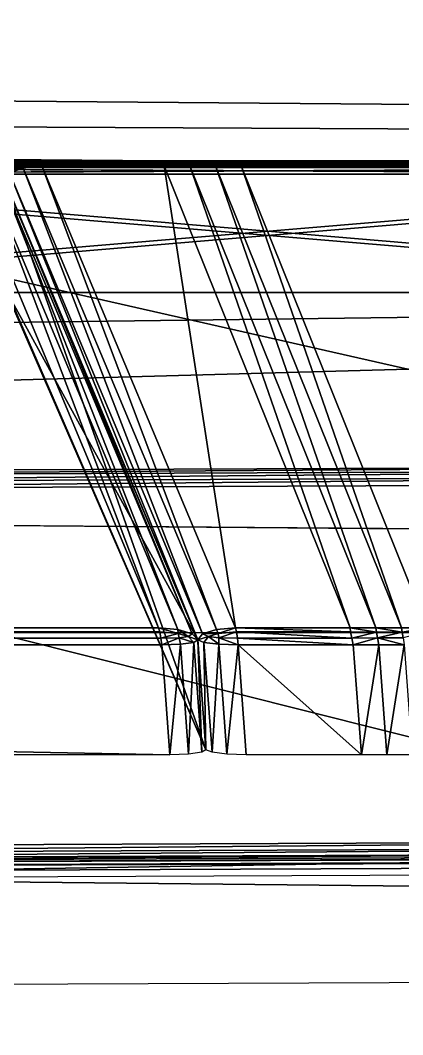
# Model space of a CAD drawing. Extents: x -683 to 86, y -225 to -3.
# Drawn here: x -175.31 to -169.43, y -26.18 to -10.56 of the extents above; entities that cross this region are included whole.
import ezdxf

# ---------------------------------------------------------------- set-up
doc = ezdxf.new("R2010")
doc.units = 0
doc.header["$MEASUREMENT"] = 0
doc.layers.get('0').update_dxf_attribs({"linetype": 'CONTINUOUS'})

msp = doc.modelspace()

# ---------------------------------------------------------------- linework, layer by layer
at = {"color": 253, "true_color": 0x8f95b4}
for points in [[(-55.388, -12.787, 1.296), (-316.626, -19.987, 6.479), (-327.253, -10.555, 6.693)], [(-55.388, -12.787, 1.296), (-327.253, -10.555, 6.693), (-326.92, -11.459, 4.474)], [(-55.388, -12.787, 1.296), (-326.92, -11.459, 4.474), (-55.58, -13.686, -0.913)], [(-55.58, -13.686, -0.913), (-326.92, -11.459, 4.474), (-325.08, -17.108, -7.264)], [(-55.388, -12.787, 1.296), (-65.294, -19.987, 1.412), (-316.626, -19.987, 6.479)], [(-174.981, -12.796, 20.242), (-172.006, -19.911, 3.74), (-172.299, -19.936, 3.755)], [(-55.58, -13.686, -0.913), (-325.08, -17.108, -7.264), (-56.735, -19.311, -12.591)]]:
    msp.add_3dface(points, dxfattribs=at)
at = {"color": 252}
for points in [[(-259.52, -19.911, 5.504), (-176.163, -12.796, 20.266), (-173.188, -19.911, 3.764)], [(-175.047, -12.72, 20.611), (-185.205, -12.72, 76.965), (-183.043, -12.72, 76.873)], [(-162.751, -17.425, 95.444), (-183.175, -12.79, 84.403), (-184.434, -17.515, 96.656)], [(-162.751, -17.425, 95.444), (-161.381, -12.79, 83.418), (-183.175, -12.79, 84.403)], [(-182.776, -12.72, 82.074), (-183.119, -12.72, 84.027), (-161.335, -12.72, 83.043)], [(-175.047, -12.72, 20.611), (-183.043, -12.72, 76.873), (-173.166, -12.72, 20.573)], [(-182.647, -12.72, 76.856), (-173.166, -12.72, 20.573), (-183.043, -12.72, 76.873)], [(-182.776, -12.72, 82.074), (-161.335, -12.72, 83.043), (-161.06, -12.72, 81.11)], [(-171.983, -12.72, 20.549), (-181.855, -12.72, 76.823), (-160.319, -12.72, 75.905)], [(-172.006, -19.911, 3.74), (-174.981, -12.796, 20.242), (-173.101, -12.796, 20.204)], [(-172.006, -19.911, 3.74), (-173.101, -12.796, 20.204), (-170.241, -19.911, 3.704)], [(-171.983, -12.72, 20.549), (-160.319, -12.72, 75.905), (-152.381, -12.72, 20.154)], [(-169.059, -19.911, 3.68), (-171.919, -12.796, 20.181), (-152.331, -12.796, 19.786)], [(-184.467, -17.786, 96.868), (-184.56, -23.288, 97.656), (-162.949, -23.198, 96.447)], [(-184.467, -17.786, 96.868), (-162.949, -23.198, 96.447), (-162.768, -17.696, 95.655)]]:
    msp.add_3dface(points, dxfattribs=at)
for points in [[(-185.205, -12.72, 76.965), (-175.047, -12.72, 20.611), (-175.337, -12.75, 20.625)], [(-183.175, -12.79, 84.403), (-161.381, -12.79, 83.418), (-161.365, -12.755, 83.302)], [(-183.175, -12.79, 84.403), (-161.365, -12.755, 83.302), (-183.157, -12.756, 84.285)], [(-183.157, -12.756, 84.285), (-161.349, -12.73, 83.164), (-183.136, -12.729, 84.147)], [(-183.157, -12.756, 84.285), (-161.365, -12.755, 83.302), (-161.349, -12.73, 83.164)], [(-183.136, -12.729, 84.147), (-161.349, -12.73, 83.164), (-161.335, -12.72, 83.043)], [(-183.136, -12.729, 84.147), (-161.335, -12.72, 83.043), (-183.119, -12.72, 84.027)], [(-182.776, -12.72, 82.074), (-161.062, -12.75, 81.016), (-182.783, -12.75, 81.98)], [(-182.783, -12.75, 81.98), (-161.062, -12.75, 81.016), (-161.048, -12.823, 80.946)], [(-182.783, -12.75, 81.98), (-161.048, -12.823, 80.946), (-182.774, -12.823, 81.91)], [(-182.776, -12.72, 82.074), (-161.06, -12.72, 81.11), (-161.062, -12.75, 81.016)], [(-182.745, -12.822, 81.854), (-161.022, -12.822, 80.89), (-161.016, -12.747, 80.819)], [(-182.745, -12.822, 81.854), (-161.016, -12.747, 80.819), (-182.729, -12.747, 81.782)], [(-182.729, -12.747, 81.782), (-161.016, -12.747, 80.819), (-161.005, -12.72, 80.723)], [(-182.729, -12.747, 81.782), (-161.005, -12.72, 80.723), (-182.708, -12.72, 81.686)], [(-182.251, -12.72, 76.839), (-172.771, -12.72, 20.565), (-182.647, -12.72, 76.856)], [(-182.647, -12.72, 76.856), (-172.771, -12.72, 20.565), (-173.166, -12.72, 20.573)], [(-181.855, -12.72, 76.823), (-172.377, -12.72, 20.557), (-182.251, -12.72, 76.839)], [(-182.251, -12.72, 76.839), (-172.377, -12.72, 20.557), (-172.771, -12.72, 20.565)], [(-181.923, -12.72, 77.21), (-160.374, -12.72, 76.292), (-160.357, -12.747, 76.196)], [(-181.923, -12.72, 77.21), (-160.357, -12.747, 76.196), (-181.909, -12.747, 77.114)], [(-181.909, -12.747, 77.114), (-160.357, -12.747, 76.196), (-160.344, -12.822, 76.124)], [(-181.909, -12.747, 77.114), (-160.344, -12.822, 76.124), (-181.901, -12.822, 77.043)], [(-181.872, -12.823, 76.987), (-160.318, -12.823, 76.069), (-160.312, -12.75, 75.999)], [(-181.872, -12.823, 76.987), (-160.312, -12.75, 75.999), (-181.856, -12.75, 76.917)], [(-181.856, -12.75, 76.917), (-160.312, -12.75, 75.999), (-160.319, -12.72, 75.905)], [(-181.856, -12.75, 76.917), (-160.319, -12.72, 75.905), (-181.855, -12.72, 76.823)], [(-181.855, -12.72, 76.823), (-171.983, -12.72, 20.549), (-172.377, -12.72, 20.557)], [(-175.871, -12.827, 20.264), (-173.188, -19.911, 3.764), (-176.163, -12.796, 20.266)], [(-175.325, -12.764, 20.499), (-175.302, -12.791, 20.37), (-175.497, -12.859, 20.385)], [(-175.268, -12.831, 20.243), (-175.497, -12.859, 20.385), (-175.302, -12.791, 20.37)], [(-175.047, -12.72, 20.611), (-175.325, -12.764, 20.499), (-175.337, -12.75, 20.625)], [(-175.047, -12.72, 20.611), (-175.026, -12.731, 20.492), (-175.325, -12.764, 20.499)], [(-175.026, -12.731, 20.492), (-175.302, -12.791, 20.37), (-175.325, -12.764, 20.499)], [(-175.026, -12.731, 20.492), (-175.002, -12.759, 20.357), (-175.302, -12.791, 20.37)], [(-174.981, -12.796, 20.242), (-175.302, -12.791, 20.37), (-175.002, -12.759, 20.357)], [(-174.981, -12.796, 20.242), (-175.268, -12.831, 20.243), (-175.302, -12.791, 20.37)], [(-174.981, -12.796, 20.242), (-172.299, -19.936, 3.755), (-175.268, -12.831, 20.243)], [(-173.145, -12.73, 20.455), (-175.026, -12.731, 20.492), (-175.047, -12.72, 20.611)], [(-173.145, -12.73, 20.455), (-175.047, -12.72, 20.611), (-173.166, -12.72, 20.573)], [(-173.122, -12.759, 20.319), (-175.026, -12.731, 20.492), (-173.145, -12.73, 20.455)], [(-173.122, -12.759, 20.319), (-175.002, -12.759, 20.357), (-175.026, -12.731, 20.492)], [(-173.101, -12.796, 20.204), (-174.981, -12.796, 20.242), (-175.002, -12.759, 20.357)], [(-173.101, -12.796, 20.204), (-175.002, -12.759, 20.357), (-173.122, -12.759, 20.319)], [(-173.166, -12.72, 20.573), (-172.771, -12.72, 20.565), (-172.75, -12.731, 20.442)], [(-173.166, -12.72, 20.573), (-172.75, -12.731, 20.442), (-173.145, -12.73, 20.455)], [(-173.122, -12.759, 20.319), (-173.145, -12.73, 20.455), (-172.75, -12.731, 20.442)], [(-173.122, -12.759, 20.319), (-172.75, -12.731, 20.442), (-172.728, -12.757, 20.315)], [(-173.101, -12.796, 20.204), (-173.122, -12.759, 20.319), (-172.728, -12.757, 20.315)], [(-173.101, -12.796, 20.204), (-172.728, -12.757, 20.315), (-172.707, -12.796, 20.196)], [(-172.707, -12.796, 20.196), (-170.241, -19.911, 3.704), (-173.101, -12.796, 20.204)], [(-172.771, -12.72, 20.565), (-172.377, -12.72, 20.557), (-172.356, -12.731, 20.434)], [(-172.771, -12.72, 20.565), (-172.356, -12.731, 20.434), (-172.75, -12.731, 20.442)], [(-172.728, -12.757, 20.315), (-172.75, -12.731, 20.442), (-172.356, -12.731, 20.434)], [(-172.728, -12.757, 20.315), (-172.356, -12.731, 20.434), (-172.334, -12.757, 20.307)], [(-172.313, -12.796, 20.188), (-172.707, -12.796, 20.196), (-172.728, -12.757, 20.315)], [(-172.313, -12.796, 20.188), (-172.728, -12.757, 20.315), (-172.334, -12.757, 20.307)], [(-172.313, -12.796, 20.188), (-169.847, -19.911, 3.696), (-172.707, -12.796, 20.196)], [(-172.707, -12.796, 20.196), (-169.847, -19.911, 3.696), (-170.241, -19.911, 3.704)], [(-171.983, -12.72, 20.549), (-172.356, -12.731, 20.434), (-172.377, -12.72, 20.557)], [(-171.983, -12.72, 20.549), (-171.963, -12.731, 20.43), (-172.356, -12.731, 20.434)], [(-171.963, -12.731, 20.43), (-172.334, -12.757, 20.307), (-172.356, -12.731, 20.434)], [(-171.963, -12.731, 20.43), (-171.94, -12.758, 20.294), (-172.334, -12.757, 20.307)], [(-171.919, -12.796, 20.181), (-172.313, -12.796, 20.188), (-172.334, -12.757, 20.307)], [(-171.919, -12.796, 20.181), (-172.334, -12.757, 20.307), (-171.94, -12.758, 20.294)], [(-171.919, -12.796, 20.181), (-169.453, -19.911, 3.688), (-172.313, -12.796, 20.188)], [(-172.313, -12.796, 20.188), (-169.453, -19.911, 3.688), (-169.847, -19.911, 3.696)], [(-152.365, -12.73, 20.036), (-171.963, -12.731, 20.43), (-171.983, -12.72, 20.549)], [(-152.365, -12.73, 20.036), (-171.983, -12.72, 20.549), (-152.381, -12.72, 20.154)], [(-152.347, -12.759, 19.9), (-171.963, -12.731, 20.43), (-152.365, -12.73, 20.036)], [(-152.347, -12.759, 19.9), (-171.94, -12.758, 20.294), (-171.963, -12.731, 20.43)], [(-152.331, -12.796, 19.786), (-171.919, -12.796, 20.181), (-171.94, -12.758, 20.294)], [(-152.331, -12.796, 19.786), (-171.94, -12.758, 20.294), (-152.347, -12.759, 19.9)], [(-171.919, -12.796, 20.181), (-169.059, -19.911, 3.68), (-169.453, -19.911, 3.688)], [(-182.774, -12.823, 81.91), (-161.048, -12.823, 80.946), (-161.023, -12.923, 80.916)], [(-182.774, -12.823, 81.91), (-161.023, -12.923, 80.916), (-182.753, -12.923, 81.88)], [(-182.753, -12.923, 81.88), (-161.023, -12.923, 80.916), (-161.022, -12.822, 80.89)], [(-182.753, -12.923, 81.88), (-161.022, -12.822, 80.89), (-182.745, -12.822, 81.854)], [(-182.753, -12.923, 81.88), (-161.023, -12.923, 80.916), (-161.023, -14.749, 80.916)], [(-182.753, -12.923, 81.88), (-161.023, -14.749, 80.916), (-182.753, -14.749, 81.88)], [(-161.023, -12.923, 80.916), (-182.753, -12.923, 81.88), (-182.753, -14.749, 81.88)], [(-161.023, -12.923, 80.916), (-182.753, -14.749, 81.88), (-161.023, -14.749, 80.916)], [(-181.901, -12.822, 77.043), (-160.344, -12.822, 76.124), (-160.337, -12.923, 76.098)], [(-181.901, -12.822, 77.043), (-160.337, -12.923, 76.098), (-181.899, -12.923, 77.017)], [(-181.899, -12.923, 77.017), (-160.337, -12.923, 76.098), (-160.318, -12.823, 76.069)], [(-181.899, -12.923, 77.017), (-160.318, -12.823, 76.069), (-181.872, -12.823, 76.987)], [(-160.337, -12.923, 76.098), (-181.899, -12.923, 77.017), (-181.899, -14.749, 77.017)], [(-160.337, -12.923, 76.098), (-181.899, -14.749, 77.017), (-160.337, -14.749, 76.098)], [(-181.899, -12.923, 77.017), (-160.337, -12.923, 76.098), (-160.337, -14.749, 76.098)], [(-181.899, -12.923, 77.017), (-160.337, -14.749, 76.098), (-181.899, -14.749, 77.017)], [(-175.655, -12.901, 20.273), (-172.892, -19.936, 3.767), (-175.871, -12.827, 20.264)], [(-175.871, -12.827, 20.264), (-172.892, -19.936, 3.767), (-173.188, -19.911, 3.764)], [(-175.564, -12.999, 20.292), (-172.67, -20.005, 3.788), (-175.655, -12.901, 20.273)], [(-175.655, -12.901, 20.273), (-172.67, -20.005, 3.788), (-172.892, -19.936, 3.767)], [(-175.479, -12.905, 20.258), (-172.583, -20.099, 3.822), (-175.565, -13.002, 20.286)], [(-175.268, -12.831, 20.243), (-175.479, -12.905, 20.258), (-175.497, -12.859, 20.385)], [(-175.268, -12.831, 20.243), (-172.511, -20.005, 3.785), (-175.479, -12.905, 20.258)], [(-175.479, -12.905, 20.258), (-172.511, -20.005, 3.785), (-172.583, -20.099, 3.822)], [(-175.268, -12.831, 20.243), (-172.299, -19.936, 3.755), (-172.511, -20.005, 3.785)], [(-175.565, -13.002, 20.286), (-172.583, -20.099, 3.822), (-172.461, -21.79, 4.467)], [(-175.565, -13.002, 20.286), (-172.461, -21.79, 4.467), (-175.505, -14.795, 20.59)], [(-172.583, -20.099, 3.822), (-175.564, -12.999, 20.292), (-175.495, -14.783, 20.645)], [(-175.564, -12.999, 20.292), (-172.583, -20.099, 3.822), (-172.67, -20.005, 3.788)], [(-172.583, -20.099, 3.822), (-175.495, -14.783, 20.645), (-172.461, -21.79, 4.467)], [(-56.735, -19.311, -12.591), (-325.08, -17.108, -7.264), (-325.08, -211.232, -7.264)], [(-162.744, -17.489, 95.536), (-184.431, -17.577, 96.75), (-184.444, -17.678, 96.826)], [(-162.744, -17.489, 95.536), (-184.444, -17.678, 96.826), (-162.748, -17.587, 95.615)], [(-162.751, -17.425, 95.444), (-184.434, -17.515, 96.656), (-184.431, -17.577, 96.75)], [(-162.751, -17.425, 95.444), (-184.431, -17.577, 96.75), (-162.744, -17.489, 95.536)], [(-162.748, -17.587, 95.615), (-184.444, -17.678, 96.826), (-184.467, -17.786, 96.868)], [(-162.748, -17.587, 95.615), (-184.467, -17.786, 96.868), (-162.768, -17.696, 95.655)], [(-56.735, -19.311, -12.591), (-325.08, -211.232, -7.264), (-56.735, -209.029, -12.591)], [(-173.169, -19.974, 3.685), (-259.514, -19.976, 5.428), (-259.52, -19.911, 5.504)], [(-173.169, -19.974, 3.685), (-259.52, -19.911, 5.504), (-173.188, -19.911, 3.764)], [(-173.151, -20.071, 3.646), (-259.514, -19.976, 5.428), (-173.169, -19.974, 3.685)], [(-173.151, -20.071, 3.646), (-259.498, -20.071, 5.387), (-259.514, -19.976, 5.428)], [(-173.188, -19.911, 3.764), (-172.892, -19.936, 3.767), (-172.886, -19.997, 3.692)], [(-173.188, -19.911, 3.764), (-172.886, -19.997, 3.692), (-173.169, -19.974, 3.685)], [(-173.151, -20.071, 3.646), (-173.169, -19.974, 3.685), (-172.886, -19.997, 3.692)], [(-173.151, -20.071, 3.646), (-172.886, -19.997, 3.692), (-172.873, -20.065, 3.664)], [(-172.892, -19.936, 3.767), (-172.67, -20.005, 3.788), (-172.73, -20.046, 3.707)], [(-172.892, -19.936, 3.767), (-172.73, -20.046, 3.707), (-172.886, -19.997, 3.692)], [(-172.73, -20.046, 3.707), (-172.873, -20.065, 3.664), (-172.886, -19.997, 3.692)], [(-172.511, -20.005, 3.785), (-172.299, -19.936, 3.755), (-172.27, -19.997, 3.679)], [(-172.511, -20.005, 3.785), (-172.27, -19.997, 3.679), (-172.42, -20.046, 3.701)], [(-172.26, -20.065, 3.652), (-172.42, -20.046, 3.701), (-172.27, -19.997, 3.679)], [(-172.006, -19.911, 3.74), (-172.27, -19.997, 3.679), (-172.299, -19.936, 3.755)], [(-172.006, -19.911, 3.74), (-171.99, -19.974, 3.661), (-172.27, -19.997, 3.679)], [(-171.99, -19.974, 3.661), (-172.26, -20.065, 3.652), (-172.27, -19.997, 3.679)], [(-171.99, -19.974, 3.661), (-171.974, -20.071, 3.622), (-172.26, -20.065, 3.652)], [(-170.235, -19.974, 3.625), (-171.99, -19.974, 3.661), (-172.006, -19.911, 3.74)], [(-170.235, -19.974, 3.625), (-172.006, -19.911, 3.74), (-170.241, -19.911, 3.704)], [(-170.217, -20.072, 3.59), (-171.974, -20.071, 3.622), (-171.99, -19.974, 3.661)], [(-170.217, -20.072, 3.59), (-171.99, -19.974, 3.661), (-170.235, -19.974, 3.625)], [(-170.241, -19.911, 3.704), (-169.847, -19.911, 3.696), (-169.834, -19.977, 3.615)], [(-170.241, -19.911, 3.704), (-169.834, -19.977, 3.615), (-170.235, -19.974, 3.625)], [(-170.217, -20.072, 3.59), (-170.235, -19.974, 3.625), (-169.834, -19.977, 3.615)], [(-170.217, -20.072, 3.59), (-169.834, -19.977, 3.615), (-169.819, -20.067, 3.579)], [(-169.847, -19.911, 3.696), (-169.453, -19.911, 3.688), (-169.441, -19.977, 3.607)], [(-169.847, -19.911, 3.696), (-169.441, -19.977, 3.607), (-169.834, -19.977, 3.615)], [(-169.819, -20.067, 3.579), (-169.834, -19.977, 3.615), (-169.441, -19.977, 3.607)], [(-169.819, -20.067, 3.579), (-169.441, -19.977, 3.607), (-169.426, -20.067, 3.571)], [(-169.059, -19.911, 3.68), (-169.441, -19.977, 3.607), (-169.453, -19.911, 3.688)], [(-169.059, -19.911, 3.68), (-169.055, -19.976, 3.604), (-169.441, -19.977, 3.607)], [(-169.055, -19.976, 3.604), (-169.426, -20.067, 3.571), (-169.441, -19.977, 3.607)], [(-173.139, -20.175, 3.658), (-259.475, -20.175, 5.398), (-259.498, -20.071, 5.387)], [(-173.139, -20.175, 3.658), (-259.498, -20.071, 5.387), (-173.151, -20.071, 3.646)], [(-173.139, -20.175, 3.658), (-173.151, -20.071, 3.646), (-172.873, -20.065, 3.664)], [(-173.139, -20.175, 3.658), (-172.873, -20.065, 3.664), (-172.849, -20.165, 3.675)], [(-172.645, -20.137, 3.736), (-172.873, -20.065, 3.664), (-172.73, -20.046, 3.707)], [(-172.645, -20.137, 3.736), (-172.849, -20.165, 3.675), (-172.873, -20.065, 3.664)], [(-172.645, -20.137, 3.736), (-172.726, -21.856, 4.321), (-172.849, -20.165, 3.675)], [(-172.583, -20.099, 3.822), (-172.73, -20.046, 3.707), (-172.67, -20.005, 3.788)], [(-172.583, -20.099, 3.822), (-172.645, -20.137, 3.736), (-172.73, -20.046, 3.707)], [(-172.645, -20.137, 3.736), (-172.523, -21.828, 4.381), (-172.726, -21.856, 4.321)], [(-172.583, -20.099, 3.822), (-172.523, -21.828, 4.381), (-172.645, -20.137, 3.736)], [(-172.583, -20.099, 3.822), (-172.511, -20.005, 3.785), (-172.42, -20.046, 3.701)], [(-172.583, -20.099, 3.822), (-172.42, -20.046, 3.701), (-172.49, -20.137, 3.732)], [(-172.49, -20.137, 3.732), (-172.461, -21.79, 4.467), (-172.583, -20.099, 3.822)], [(-172.583, -20.099, 3.822), (-172.461, -21.79, 4.467), (-172.523, -21.828, 4.381)], [(-172.262, -20.165, 3.663), (-172.49, -20.137, 3.732), (-172.42, -20.046, 3.701)], [(-172.262, -20.165, 3.663), (-172.365, -21.828, 4.378), (-172.49, -20.137, 3.732)], [(-172.49, -20.137, 3.732), (-172.365, -21.828, 4.378), (-172.461, -21.79, 4.467)], [(-172.262, -20.165, 3.663), (-172.42, -20.046, 3.701), (-172.26, -20.065, 3.652)], [(-171.964, -20.175, 3.634), (-172.262, -20.165, 3.663), (-172.26, -20.065, 3.652)], [(-171.964, -20.175, 3.634), (-172.26, -20.065, 3.652), (-171.974, -20.071, 3.622)], [(-170.193, -20.175, 3.598), (-171.964, -20.175, 3.634), (-171.974, -20.071, 3.622)], [(-170.193, -20.175, 3.598), (-171.974, -20.071, 3.622), (-170.217, -20.072, 3.59)], [(-170.193, -20.175, 3.598), (-170.217, -20.072, 3.59), (-169.819, -20.067, 3.579)], [(-170.193, -20.175, 3.598), (-169.819, -20.067, 3.579), (-169.802, -20.175, 3.591)], [(-169.41, -20.175, 3.583), (-169.802, -20.175, 3.591), (-169.819, -20.067, 3.579)], [(-169.41, -20.175, 3.583), (-169.819, -20.067, 3.579), (-169.426, -20.067, 3.571)], [(-259.475, -20.175, 5.398), (-173.139, -20.175, 3.658), (-173.015, -21.866, 4.303)], [(-259.475, -20.175, 5.398), (-173.015, -21.866, 4.303), (-259.351, -21.866, 6.043)], [(-172.849, -20.165, 3.675), (-173.015, -21.866, 4.303), (-173.139, -20.175, 3.658)], [(-172.849, -20.165, 3.675), (-172.726, -21.856, 4.321), (-173.015, -21.866, 4.303)], [(-172.262, -20.165, 3.663), (-172.138, -21.856, 4.309), (-172.365, -21.828, 4.378)], [(-171.964, -20.175, 3.634), (-172.138, -21.856, 4.309), (-172.262, -20.165, 3.663)], [(-171.964, -20.175, 3.634), (-171.84, -21.866, 4.279), (-172.138, -21.856, 4.309)], [(-171.964, -20.175, 3.634), (-170.193, -20.175, 3.598), (-170.069, -21.866, 4.243)], [(-171.964, -20.175, 3.634), (-170.069, -21.866, 4.243), (-171.84, -21.866, 4.279)], [(-169.802, -20.175, 3.591), (-170.069, -21.866, 4.243), (-170.193, -20.175, 3.598)], [(-169.802, -20.175, 3.591), (-169.678, -21.866, 4.236), (-170.069, -21.866, 4.243)], [(-169.41, -20.175, 3.583), (-169.678, -21.866, 4.236), (-169.802, -20.175, 3.591)], [(-169.41, -20.175, 3.583), (-169.286, -21.866, 4.228), (-169.678, -21.866, 4.236)], [(-66.885, -23.053, 91.191), (-187.989, -23.557, 97.963), (-187.997, -23.558, 98.063)], [(-66.885, -23.053, 91.191), (-187.997, -23.558, 98.063), (-66.919, -23.054, 91.291)], [(-66.858, -23.194, 91.049), (-187.991, -23.608, 97.876), (-66.863, -23.104, 91.102)], [(-66.863, -23.104, 91.102), (-187.991, -23.608, 97.876), (-187.989, -23.557, 97.963)], [(-66.863, -23.104, 91.102), (-187.989, -23.557, 97.963), (-66.885, -23.053, 91.191)], [(-188.002, -23.698, 97.825), (-66.858, -23.194, 91.049), (-67.042, -24.952, 90.589)], [(-66.858, -23.194, 91.049), (-188.002, -23.698, 97.825), (-187.991, -23.608, 97.876)], [(-162.949, -23.198, 96.447), (-184.56, -23.288, 97.656), (-184.57, -23.392, 97.645)], [(-162.949, -23.198, 96.447), (-184.57, -23.392, 97.645), (-162.962, -23.301, 96.434)], [(-163.053, -23.428, 96.29), (-184.662, -23.518, 97.499), (-185.544, -23.788, 95.828)], [(-163.053, -23.428, 96.29), (-185.544, -23.788, 95.828), (-163.935, -23.698, 94.619)], [(-162.998, -23.387, 96.379), (-184.609, -23.474, 97.586), (-184.662, -23.518, 97.499)], [(-162.998, -23.387, 96.379), (-184.662, -23.518, 97.499), (-163.053, -23.428, 96.29)], [(-162.962, -23.301, 96.434), (-184.57, -23.392, 97.645), (-184.609, -23.474, 97.586)], [(-162.962, -23.301, 96.434), (-184.609, -23.474, 97.586), (-162.998, -23.387, 96.379)], [(-188.002, -23.698, 97.825), (-67.042, -24.952, 90.589), (-188.186, -25.456, 97.365)]]:
    msp.add_3dface(points)
at = {"color": 250}
for points in [[(-181.923, -12.72, 77.21), (-182.708, -12.72, 81.686), (-161.005, -12.72, 80.723)], [(-181.923, -12.72, 77.21), (-161.005, -12.72, 80.723), (-160.374, -12.72, 76.292)], [(-66.919, -23.054, 91.291), (-187.997, -23.558, 98.063), (-194.005, -34.832, 136.28)], [(-66.919, -23.054, 91.291), (-194.005, -34.832, 136.28), (-165.092, -36.398, 140.339)]]:
    msp.add_3dface(points, dxfattribs=at)

doc.saveas('drawing.dxf')
